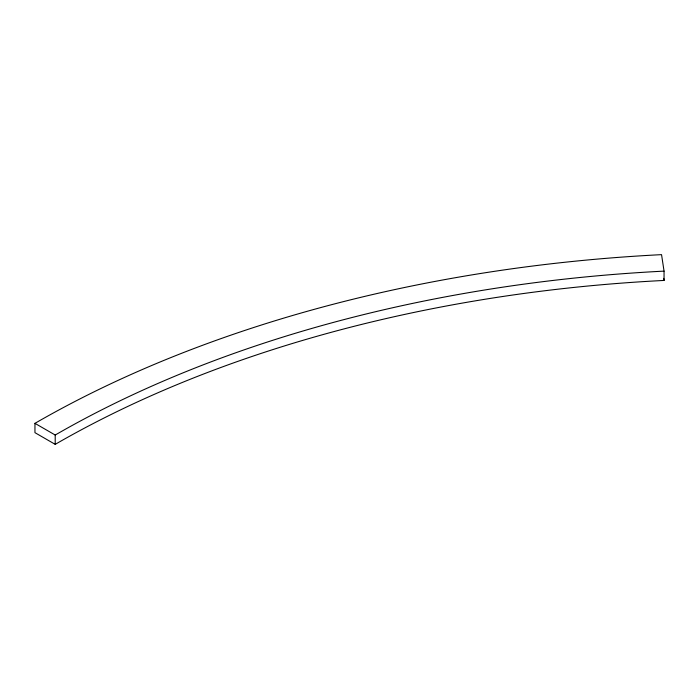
<?xml version="1.0" encoding="UTF-8"?>
<svg xmlns="http://www.w3.org/2000/svg" width="699" height="699" viewBox="0 0 699 699"><rect width="100%" height="100%" fill="white"/><g stroke="black" fill="none" stroke-linecap="round" stroke-linejoin="round"><path stroke-width="1.05" d="M34.95 423.341L55.204 435.031A982.086 567.003 0 0 1 664.05 271.125L661.551 254.646A1010.728 583.543 0 0 0 34.95 423.341L34.95 432.664L55.204 444.354A982.086 567.003 0 0 1 664.05 280.439L664.05 271.125M663.735 278.385L664.05 280.439M55.204 435.031L55.204 444.354"/></g></svg>
